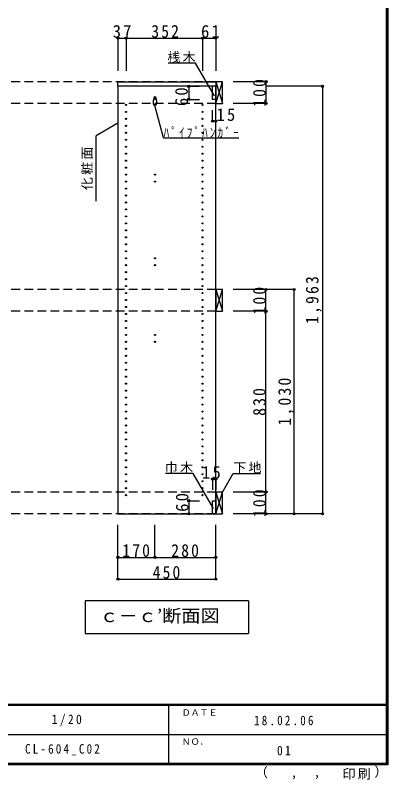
# Model space of a CAD drawing. Units: millimetres at full size, sheet at 1:20; some dimension numbers follow another scale. Extents: x -3922 to 3878, y -2932 to 2722.
# Drawn here: x 2166 to 3878, y -2932 to 578 of the extents above; entities that cross this region are included whole.
import ezdxf
from ezdxf.enums import TextEntityAlignment as Align

# ---------------------------------------------------------------- set-up
doc = ezdxf.new("R2010")
doc.units = ezdxf.units.MM
doc.header["$LTSCALE"] = 20
doc.header["$PDMODE"] = 32
doc.header["$PDSIZE"] = 10
doc.linetypes.add('DASHED2', pattern=[3, 2, -1])
for name, color, linetype in [('0-2', 2, 'Continuous'), ('0-5_側板', 4, 'Continuous'), ('0-6_パイプハンガー', 4, 'Continuous'), ('0-7_桟木・巾木', 2, 'Continuous'), ('0-8', 3, 'Continuous'), ('0-A_文字', 7, 'Continuous'), ('0-B_寸法', 7, 'Continuous'), ('F-1_枠', 6, 'Continuous'), ('F-A_文字', 7, 'Continuous')]:
    doc.layers.add(name, color=color, linetype=linetype)
doc.styles.add('ＭＳ ゴシック', font='')
doc.styles.get('ＭＳ ゴシック').set_extended_font_data('MS Gothic')

msp = doc.modelspace()

# ---------------------------------------------------------------- linework, layer by layer
at = {"layer": '0-2'}
for p, q in [((2638.33, 272.73), (3088.33, 272.73)), ((3088.33, 272.73), (3088.33, 251.73))]:
    msp.add_line(p, q, dxfattribs=at)
msp.add_lwpolyline([(3088.33, 251.73), (2638.33, 251.73), (2638.33, 272.73)], dxfattribs=at)
at = {"layer": '0-5_側板', "color": 3}
for p, q in [((3088.33, 251.73), (2638.33, 251.73)), ((3088.33, -1711.27), (3088.33, 251.73))]:
    msp.add_line(p, q, dxfattribs=at)
msp.add_lwpolyline([(2638.33, 251.73), (2638.33, -1711.27), (3088.33, -1711.27)], dxfattribs=at)
at = {"layer": '0-5_側板'}
for centre in [(2808.33, 198.23), (2675.33, 166.23), (2808.33, 166.23), (3027.33, 166.23), (2675.33, 134.23), (3027.33, 134.23), (2675.33, 102.23), (2675.33, 70.23), (3027.33, 102.23), (3027.33, 70.23), (2675.33, 38.23), (3027.33, 38.23), (2675.33, 6.23), (3027.33, 6.23), (2675.33, -25.77), (3027.33, -25.77), (2675.33, -57.77), (3027.33, -57.77), (2675.33, -89.77), (3027.33, -89.77), (2675.33, -121.77), (3027.33, -121.77), (2675.33, -153.77), (2808.33, -153.77), (3027.33, -153.77), (2675.33, -185.77), (2808.33, -185.77), (3027.33, -185.77), (2675.33, -217.77), (3027.33, -217.77), (2675.33, -249.77), (2675.33, -281.77), (3027.33, -249.77), (3027.33, -281.77), (2675.33, -313.77), (3027.33, -313.77), (2675.33, -345.77), (3027.33, -345.77), (2675.33, -377.77), (3027.33, -377.77), (2675.33, -409.77), (3027.33, -409.77), (2675.33, -441.77), (3027.33, -441.77), (2675.33, -473.77), (3027.33, -473.77), (2675.33, -505.77), (3027.33, -505.77), (2675.33, -537.77), (2808.33, -537.77), (3027.33, -537.77), (2675.33, -569.77), (2808.33, -569.77), (3027.33, -569.77), (2675.33, -601.77), (2675.33, -633.77), (3027.33, -601.77), (3027.33, -633.77), (2675.33, -665.77), (3027.33, -665.77), (2675.33, -697.77), (3027.33, -697.77), (2675.33, -729.77), (3027.33, -729.77), (2675.33, -761.77), (3027.33, -761.77), (2675.33, -793.77), (3027.33, -793.77), (2675.33, -825.77), (3027.33, -825.77), (2675.33, -857.77), (3027.33, -857.77), (2675.33, -889.77), (2808.33, -889.77), (3027.33, -889.77), (2675.33, -921.77), (2808.33, -921.77), (3027.33, -921.77), (2675.33, -953.77), (3027.33, -953.77), (2675.33, -985.77), (2675.33, -1017.77), (3027.33, -985.77), (3027.33, -1017.77), (2675.33, -1049.77), (3027.33, -1049.77), (2675.33, -1081.77), (3027.33, -1081.77), (2675.33, -1113.77), (3027.33, -1113.77), (2675.33, -1145.77), (3027.33, -1145.77), (2675.33, -1177.77), (3027.33, -1177.77), (2675.33, -1209.77), (3027.33, -1209.77), (2675.33, -1241.77), (3027.33, -1241.77), (2675.33, -1273.77), (3027.33, -1273.77), (2675.33, -1305.77), (3027.33, -1305.77), (2675.33, -1337.77), (2675.33, -1369.77), (3027.33, -1337.77), (3027.33, -1369.77), (2675.33, -1401.77), (3027.33, -1401.77), (2675.33, -1433.77), (3027.33, -1433.77), (2675.33, -1465.77), (3027.33, -1465.77), (2675.33, -1497.77), (3027.33, -1497.77), (2675.33, -1529.77), (3027.33, -1529.77), (2675.33, -1561.77), (3027.33, -1561.77), (2675.33, -1593.77), (3027.33, -1593.77), (2675.33, -1625.77), (3027.33, -1625.77)]:
    msp.add_circle(centre, 2.5, dxfattribs=at)
at = {"layer": '0-6_パイプハンガー', "color": 2}
for p, q in [((2800.83, 186.23), (2800.83, 171.23)), ((2815.83, 186.23), (2815.83, 171.23))]:
    msp.add_line(p, q, dxfattribs=at)
for centre, start, end in [((2808.33, 186.23), 0, 180), ((2808.33, 171.23), 180, 0)]:
    msp.add_arc(centre, 7.5, start, end, dxfattribs=at)
at = {"layer": '0-6_パイプハンガー', "color": 7}
for centre, radius, start, end in [((2846.94, 184.72), 46.13, 162.96035, 178.115), ((2808.33, 198.23), 5.5, 0, 180), ((2769.73, 184.72), 46.13, 1.885, 17.03965)]:
    msp.add_arc(centre, radius, start, end, dxfattribs=at)
at = {"layer": '0-7_桟木・巾木'}
for p, q in [((3088.33, 251.73), (3073.33, 251.73)), ((3073.33, 191.73), (3073.33, 251.73)), ((3088.33, 251.73), (3088.33, 191.73)), ((3073.33, -1651.27), (3088.33, -1651.27)), ((3088.33, -1651.27), (3088.33, -1711.27))]:
    msp.add_line(p, q, dxfattribs=at)
for points in [[(3088.33, 191.73), (3076.84, 191.73), (3073.33, 191.73)], [(3088.33, -1711.27), (3073.33, -1711.27), (3073.33, -1651.27)]]:
    msp.add_lwpolyline(points, dxfattribs=at)
at = {"layer": '0-8'}
for p, q in [((3088.33, 272.73), (3088.33, 172.73)), ((3118.33, 272.73), (3088.33, 272.73)), ((3118.33, 172.73), (3118.33, 272.73)), ((3088.33, 172.73), (3118.33, 172.73)), ((3088.33, -681.27), (3088.33, -781.27)), ((3118.33, -681.27), (3088.33, -681.27)), ((3118.33, -781.27), (3118.33, -681.27)), ((3088.33, -781.27), (3118.33, -781.27)), ((3088.33, -1611.27), (3088.33, -1711.27)), ((3118.33, -1611.27), (3088.33, -1611.27)), ((3118.33, -1711.27), (3118.33, -1611.27)), ((3088.33, -1711.27), (3118.33, -1711.27))]:
    msp.add_line(p, q, dxfattribs=at)
at = {"layer": '0-8', "color": 7}
for p, q in [((3088.33, 172.73), (3118.33, 272.73)), ((3088.33, 272.73), (3118.33, 172.73)), ((3088.33, -781.27), (3118.33, -681.27)), ((3088.33, -681.27), (3118.33, -781.27)), ((3088.33, -1711.27), (3118.33, -1611.27)), ((3088.33, -1611.27), (3118.33, -1711.27))]:
    msp.add_line(p, q, dxfattribs=at)
at = {"layer": '0-A_文字'}
for p, q in [((2848.07, 15.43), (2808.33, 163.73)), ((2638.33, 82.66), (2538.33, 24.93)), ((2538.33, -275.07), (2538.33, 24.93)), ((2848.07, 15.43), (3193.07, 15.43)), ((2983.56, -1525.68), (2857.53, -1525.68)), ((3076.93, -1687.41), (2983.56, -1525.68)), ((3238.33, -2111.27), (3238.33, -2261.27)), ((2488.33, -2261.27), (3238.33, -2261.27))]:
    msp.add_line(p, q, dxfattribs=at)
for points in [[(3081.66, 208.2), (2994.99, 358.32), (2868.96, 358.32)], [(3118.33, -1611.27), (3167.75, -1525.68), (3293.78, -1525.68)], [(3238.33, -2111.27), (2488.33, -2111.27), (2488.33, -2261.27)]]:
    msp.add_lwpolyline(points, dxfattribs=at)
at = {"layer": '0-B_寸法', "color": 4}
for p, q in [((2638.33, 472.73), (2638.33, 322.73)), ((2638.33, 472.73), (3088.33, 472.73)), ((2675.33, 472.73), (2675.33, 322.73)), ((3027.33, 472.73), (3027.33, 322.73)), ((3088.33, 472.73), (3088.33, 322.73)), ((2963.33, 251.73), (2963.33, 191.73)), ((2963.33, 251.73), (3013.33, 251.73)), ((3318.33, 272.73), (3168.33, 272.73)), ((3318.33, 272.73), (3318.33, 172.73)), ((3578.33, 251.73), (3318.33, 251.73)), ((3578.33, 251.73), (3578.33, -1711.27)), ((2963.33, 191.73), (3013.33, 191.73)), ((3073.33, 91.73), (3073.33, 141.73)), ((3088.33, 91.73), (3088.33, 141.73)), ((3318.33, 172.73), (3168.33, 172.73)), ((3073.33, 91.73), (3088.33, 91.73)), ((3448.33, -681.27), (3168.33, -681.27)), ((3318.33, -781.27), (3318.33, -681.27)), ((3448.33, -1711.27), (3448.33, -681.27)), ((3318.33, -781.27), (3168.33, -781.27)), ((3318.33, -1611.27), (3318.33, -781.27)), ((3073.33, -1551.27), (3088.33, -1551.27)), ((3073.33, -1551.27), (3073.33, -1601.27)), ((3088.33, -1551.27), (3088.33, -1601.27)), ((3318.33, -1611.27), (3168.33, -1611.27)), ((3318.33, -1711.27), (3318.33, -1611.27)), ((2963.33, -1651.27), (2963.33, -1711.27)), ((2963.33, -1651.27), (3013.33, -1651.27)), ((2963.33, -1711.27), (3013.33, -1711.27)), ((3578.33, -1711.27), (3168.33, -1711.27)), ((2638.33, -2011.27), (2638.33, -1761.27)), ((2808.33, -1911.27), (2808.33, -1761.27)), ((3088.33, -2011.27), (3088.33, -1761.27)), ((2638.33, -1911.27), (3088.33, -1911.27)), ((2638.33, -2011.27), (3088.33, -2011.27))]:
    msp.add_line(p, q, dxfattribs=at)
at = {"layer": '0-B_寸法', "color": 4, "linetype": 'DASHED2'}
for p, q in [((3088.33, 272.73), (-2930.67, 272.73)), ((3088.33, 172.73), (-2930.67, 172.73)), ((3088.33, -681.27), (-2930.67, -681.27)), ((3088.33, -781.27), (-2930.67, -781.27)), ((3088.33, -1611.27), (-2930.67, -1611.27)), ((3088.33, -1711.27), (-2930.67, -1711.27))]:
    msp.add_line(p, q, dxfattribs=at)
at = {"layer": '0-B_寸法'}
for p in [(2638.33, 472.73), (2675.33, 472.73), (3027.33, 472.73), (3088.33, 472.73), (2963.33, 251.73), (3318.33, 272.73), (3578.33, 251.73), (2963.33, 191.73), (3318.33, 172.73), (3073.33, 91.73), (3088.33, 91.73), (3318.33, -681.27), (3448.33, -681.27), (3318.33, -781.27), (3073.33, -1551.27), (3088.33, -1551.27), (3318.33, -1611.27), (2963.33, -1651.27), (2963.33, -1711.27), (3318.33, -1711.27), (3448.33, -1711.27), (3578.33, -1711.27), (2638.33, -1911.27), (2808.33, -1911.27), (3088.33, -1911.27), (2638.33, -2011.27), (3088.33, -2011.27)]:
    msp.add_point(p, dxfattribs=at)
at = {"layer": 'F-1_枠'}
for p, q in [((3871.3, 2722.29), (3871.3, -2864.37)), ((3874.63, 2722.29), (3874.63, -2864.37)), ((3877.97, 2722.29), (3877.97, -2864.37)), ((3877.97, -2587.71), (-3922.03, -2587.71)), ((3877.97, -2591.04), (-3922.03, -2591.04)), ((2871.3, -2591.04), (2871.3, -2857.71)), ((-22.03, -2724.37), (3871.3, -2724.38)), ((3877.97, -2857.71), (-3922.03, -2857.71)), ((3877.97, -2861.04), (-3922.03, -2861.04)), ((3877.97, -2864.37), (-3922.03, -2864.37))]:
    msp.add_line(p, q, dxfattribs=at)

# ---------------------------------------------------------------- texts
at = {"layer": '0-A_文字', "style": 'ＭＳ ゴシック', "width": 1.1}
msp.add_text('ｃ－ｃ’断面図', height=58.65, dxfattribs=at).set_placement((2553.33, -2226.27), align=Align.BOTTOM_LEFT)
at = {"layer": '0-A_文字', "char_height": 43.99, "attachment_point": 7, "style": 'ＭＳ ゴシック'}
for s, insert in [('\\T1.17;桟木', (2864.99, 358.32)), ('\\T1.39;\\W0.85;ﾊﾟｲﾌﾟﾊﾝｶﾞｰ', (2848.07, 15.43)), ('\\T1.17;巾木', (2853.56, -1525.68)), ('\\T1.17;下地', (3167.75, -1525.68))]:
    msp.add_mtext(s, dxfattribs=dict(at, insert=insert))
at = {"layer": '0-A_文字', "insert": (2523.33, -225.07), "char_height": 43.99, "attachment_point": 7, "rotation": 90, "style": 'ＭＳ ゴシック'}
msp.add_mtext('\\T1.17;化粧面', dxfattribs=at)
at = {"layer": '0-B_寸法', "char_height": 58.65, "attachment_point": 7, "style": 'ＭＳ ゴシック'}
for s, insert in [('\\T1.27;\\W0.95;37', (2614.33, 473.94)), ('\\T1.27;\\W0.9;352', (2791.33, 473.94)), ('\\T1.27;\\W0.95;61', (3020.33, 473.94)), ('\\T1.27;\\W0.95;15', (3091.23, 91.73)), ('\\T1.27;\\W0.95;15', (3024.49, -1551.27)), ('\\T1.27;\\W0.9;170', (2658.33, -1910.06)), ('\\T1.27;\\W0.9;280', (2883.33, -1910.06)), ('\\T1.27;\\W0.9;450', (2797.79, -2010.06))]:
    msp.add_mtext(s, dxfattribs=dict(at, insert=insert))
at = {"layer": '0-B_寸法', "char_height": 58.65, "attachment_point": 7, "rotation": 90, "style": 'ＭＳ ゴシック'}
for s, insert in [('\\T1.27;\\W0.9;100', (3318.33, 157.73)), ('\\T1.27;\\W0.95;60', (2960.13, 160.86)), ('\\T1.28;\\W0.9;1,963', (3575.01, -839.77)), ('\\T1.27;\\W0.9;100', (3318.33, -796.27)), ('\\T1.28;\\W0.9;1,030', (3448.33, -1306.27)), ('\\T1.27;\\W0.9;830', (3318.33, -1261.27)), ('\\T1.27;\\W0.9;100', (3318.33, -1726.27)), ('\\T1.27;\\W0.95;60', (2963.33, -1702.05))]:
    msp.add_mtext(s, dxfattribs=dict(at, insert=insert))
at = {"layer": 'F-A_文字', "style": 'ＭＳ ゴシック'}
for s, height, p in [('ＤＡＴＥ', 29.33, (2931.3, -2647.71)), ('ＮＯ．', 29.33, (2931.3, -2781.04)), ('（', 43.99, (3267.32, -2933.25)), ('）', 43.99, (3816.9, -2930.46)), (',', 43.99, (3432.15, -2933.25)), (',', 43.99, (3538.1, -2931.39))]:
    msp.add_text(s, height=height, dxfattribs=at).set_placement(p, align=Align.BOTTOM_LEFT)
at = {"layer": 'F-A_文字', "char_height": 43.99, "attachment_point": 7, "style": 'ＭＳ ゴシック'}
for s, insert in [('\\T1.38;\\W0.9;1/20', (2333.8, -2687.71)), ('\\T1.39;\\W0.85;18.02.06', (3263.8, -2682.71)), ('\\T1.39;\\W0.85;CL-604_C02', (2211.3, -2821.04)), ('\\T1.36;\\W0.9;01', (3368.8, -2821.04)), ('\\T1.17;印刷', (3670.07, -2932.32))]:
    msp.add_mtext(s, dxfattribs=dict(at, insert=insert))

doc.saveas('drawing.dxf')
